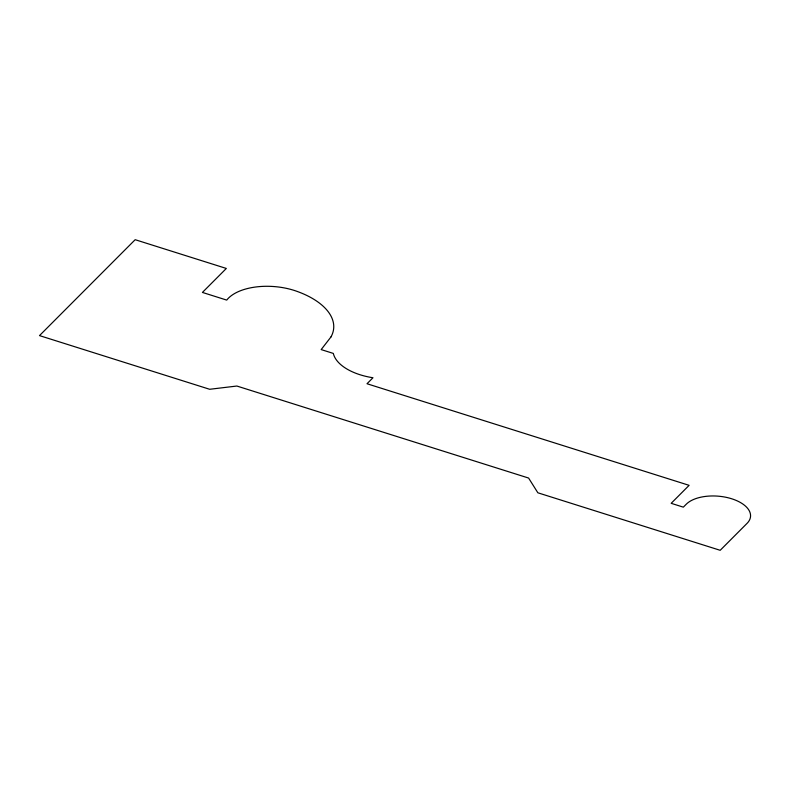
<?xml version="1.0" encoding="UTF-8"?>
<svg xmlns="http://www.w3.org/2000/svg" width="790" height="790" viewBox="0 0 790 790"><rect width="100%" height="100%" fill="white"/><g stroke="black" fill="none" stroke-linecap="round" stroke-linejoin="round"><path stroke-width="1.19" d="M330.892 337.044L321.175 349.585L333.331 353.426A48.822 25.359 4.6 0 0 372.979 377.748L367.004 383.743L689.117 485.337L671.174 503.319L683.33 507.15L686.322 504.158A33.95 17.637 4.6 0 1 731.659 498.757A33.95 17.637 4.6 0 1 747.093 523.326L720.194 550.304L537.862 492.792L528.599 478.049L236.872 386.034L209.676 389.282L39.5 335.602L135.169 239.696L226.335 268.452L202.418 292.428L226.73 300.101A49.049 25.478 4.6 0 1 297.514 291.55A73.292 38.078 4.6 0 1 330.892 337.044"/></g></svg>
